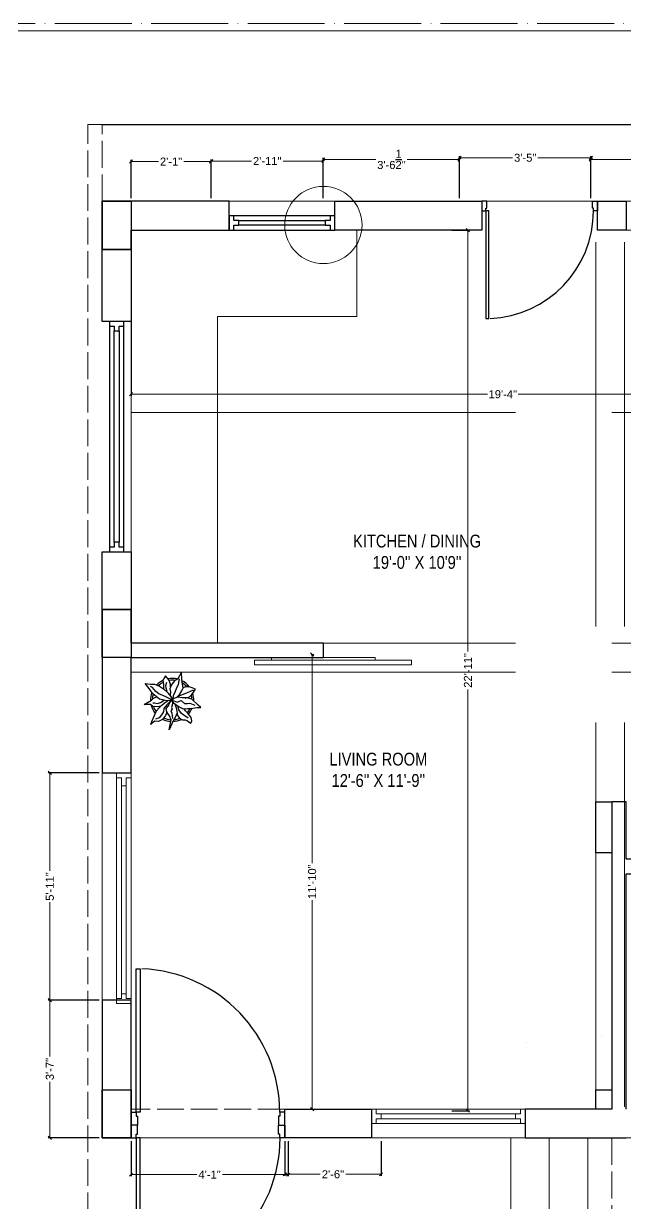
# Model space of a CAD drawing. Header units: millimetres. Extents: x 56222 to 3066687, y -650199 to -121287.
# Drawn here: x 140208.8 to 140396.5, y -175729.5 to -175361.1 of the extents above; entities that cross this region are included whole.
import ezdxf

# ---------------------------------------------------------------- set-up
doc = ezdxf.new("R2010")
doc.units = ezdxf.units.MM
doc.header["$MEASUREMENT"] = 0
doc.header["$PDMODE"] = 35
doc.linetypes.add('ACAD_ISO02W100', pattern=[15, 12, -3])
doc.linetypes.add('ACAD_ISO04W100', pattern=[30, 24, -3, 0, -3])
doc.layers.get('Defpoints').update_dxf_attribs({"color": 220})
doc.layers.add('AR DOOR', color=40, linetype='Continuous')
doc.layers.add('AR ELE-5', color=134, linetype='Continuous')
for name, color, linetype, lineweight in [('CENTERLINE ( COLUMN ) ~ DIM', 7, 'Continuous', 9), ('COLUMN', 1, 'Continuous', 30), ('dim05', 1, 'Continuous', 13), ('FIRST FLOOR ( TEXT )', 7, 'Continuous', 9), ('FUR', 250, 'Continuous', 0), ('GROUND FLOOR', 7, 'Continuous', 9), ('GROUND FLOOR  ( PLINE )', 251, 'Continuous', 30), ('GROUND FLOOR ( DW_RAIL )', 7, 'Continuous', 9), ('Labelling', 1, 'Continuous', 25), ('wall', 7, 'Continuous', 30), ('XX~SLAB ( BEAM )~ ( DIM )', 7, 'Continuous', 9)]:
    doc.layers.add(name, color=color, linetype=linetype, lineweight=lineweight)
doc.layers.add('XX~SLAB ( PLINE )', color=251, linetype='Continuous', plot=False)
doc.styles.add('Arial', font='arial.ttf')
doc.styles.add('KATHA', font='swissc.ttf')
doc.styles.get("Standard").update_dxf_attribs({"font": 'arial.ttf', "height": 6})
doc.dimstyles.new('ISO-25', dxfattribs={"dimtxt": 2.5, "dimasz": 1, "dimexe": 0.5, "dimexo": 1, "dimtad": 0, "dimdec": 1, "dimlunit": 4, "dimtxsty": 'Standard', "dimblk": 'OBLIQUE', "dimcen": 2.5, "dimclrd": 1, "dimclre": 1, "dimclrt": 5, "dimadec": 0, "dimazin": 0, "dimtfac": 1, "dimtdec": 1, "dimtmove": 0, "dimatfit": 3, "dimfxl": 1, "dimlwd": -1, "dimarcsym": 0})

# ---------------------------------------------------------------- blocks, each defined once
blk = doc.blocks.new('*U353')
for points in [[(-40, 0), (0, 0), (0, 30), (10, 30), (10, 100), (-40, 100)], [(0, 0), (0, -1120), (30, -1120), (30, 0)], [(1160, 0), (1120, 0), (1120, 30), (1110, 30), (1110, 100), (1160, 100)]]:
    blk.add_lwpolyline(points, close=True)
at = {"layer": 'AR ELE-5', "linetype": 'ByBlock', "ltscale": 15}
blk.add_arc((-2, 1), 1122, 272.373, 359.9653, dxfattribs=at)
blk = doc.blocks.new('*U257')
for points in [[(0, 0), (0, 1120), (30, 1120), (30, 0)], [(-40, 0), (0, 0), (0, -30), (10, -30), (10, -100), (-40, -100)], [(1160, 0), (1120, 0), (1120, -30), (1110, -30), (1110, -100), (1160, -100)]]:
    blk.add_lwpolyline(points, close=True)
at = {"layer": 'AR ELE-5', "linetype": 'ByBlock', "ltscale": 15}
blk.add_arc((-1.6, -0.7), 1121.6, 0.03474, 87.62699, dxfattribs=at)
blk = doc.blocks.new('ARPLS010')
at = {"linetype": 'ByBlock'}
for p, q in [((0.121, 0.605), (-0.013, 0.459)), ((0.179, 0.666), (0.121, 0.605)), ((0.174, 0.573), (0.179, 0.666)), ((0.2, 0.432), (0.174, 0.573)), ((-0.295, 0.42), (-0.302, 0.309)), ((-0.302, 0.309), (-0.276, 0.258)), ((-0.278, 0.467), (-0.295, 0.42)), ((-0.248, 0.54), (-0.278, 0.467)), ((-0.182, 0.493), (-0.248, 0.54)), ((-0.222, 0.484), (-0.164, 0.347)), ((-0.125, 0.459), (-0.182, 0.493)), ((-0.164, 0.347), (-0.139, 0.295)), ((-0.139, 0.295), (-0.08, 0.131)), ((-0.072, 0.404), (-0.125, 0.459)), ((-0.038, 0.302), (-0.072, 0.404)), ((-0.044, 0.336), (-0.049, 0.232)), ((-0.013, 0.459), (-0.044, 0.336)), ((0.015, 0.209), (0.08, 0.288)), ((0.077, 0.412), (0.091, 0.447)), ((0.082, 0.358), (0.077, 0.412)), ((0.08, 0.288), (0.082, 0.358)), ((0.091, 0.447), (0.125, 0.522)), ((0.203, 0.352), (0.2, 0.432)), ((0.204, 0.254), (0.203, 0.352)), ((0.252, 0.313), (0.216, 0.287)), ((0.33, 0.38), (0.252, 0.313)), ((0.409, 0.44), (0.33, 0.38)), ((0.425, 0.373), (0.356, 0.269)), ((0.484, 0.459), (0.409, 0.44)), ((0.459, 0.303), (0.485, 0.354)), ((0.459, 0.236), (0.459, 0.303)), ((0.542, 0.434), (0.484, 0.459)), ((0.485, 0.354), (0.533, 0.42)), ((0.533, 0.42), (0.542, 0.434)), ((-0.469, 0.226), (-0.643, 0.216)), ((-0.643, 0.216), (-0.485, 0.134)), ((-0.359, 0.148), (-0.49, 0.172)), ((-0.485, 0.134), (-0.433, 0.051)), ((-0.362, 0.24), (-0.469, 0.226)), ((-0.433, 0.051), (-0.349, -0.011)), ((-0.278, 0.254), (-0.362, 0.24)), ((-0.287, 0.106), (-0.359, 0.148)), ((-0.18, 0.073), (-0.287, 0.106)), ((-0.21, 0.227), (-0.278, 0.254)), ((-0.132, 0.18), (-0.21, 0.227)), ((-0.111, 0.036), (-0.18, 0.073)), ((-0.063, 0.111), (-0.132, 0.18)), ((-0.013, 0.022), (-0.111, 0.036)), ((-0.084, -0.034), (0.007, 0.018)), ((0.003, 0.011), (-0.076, -0.16)), ((-0.049, 0.232), (-0.065, 0.135)), ((-0.065, 0.135), (-0.024, 0.018)), ((-0.024, 0.018), (0.009, 0.005)), ((0.006, -0.002), (0.068, 0.032)), ((0.007, 0.018), (0.02, -0.121)), ((0.009, 0.005), (0.056, 0.114)), ((0.056, 0.114), (0.015, 0.209)), ((0.017, -0.002), (0.091, 0.009)), ((0.068, 0.032), (0.16, 0.165)), ((0.088, 0.065), (0.187, 0.091)), ((0.091, 0.009), (0.173, -0.011)), ((0.227, 0.157), (0.132, 0.131)), ((0.16, 0.165), (0.204, 0.254)), ((0.173, -0.011), (0.212, 0.004)), ((0.187, 0.091), (0.297, 0.116)), ((0.212, 0.004), (0.252, -0.03)), ((0.318, 0.213), (0.227, 0.157)), ((0.297, 0.116), (0.408, 0.071)), ((0.309, 0.109), (0.368, 0.128)), ((0.309, -0.01), (0.43, 0.006)), ((0.356, 0.269), (0.318, 0.213)), ((0.368, 0.128), (0.432, 0.176)), ((0.408, 0.071), (0.482, 0.024)), ((0.432, 0.176), (0.459, 0.236)), ((0.482, 0.024), (0.689, -0.072)), ((-0.464, -0.073), (-0.558, -0.152)), ((-0.558, -0.152), (-0.517, -0.172)), ((-0.517, -0.172), (-0.447, -0.216)), ((-0.366, -0.036), (-0.464, -0.073)), ((-0.447, -0.216), (-0.363, -0.202)), ((-0.336, -0.142), (-0.413, -0.121)), ((-0.306, -0.033), (-0.366, -0.036)), ((-0.363, -0.202), (-0.263, -0.2)), ((-0.349, -0.011), (-0.256, -0.05)), ((-0.269, -0.135), (-0.336, -0.142)), ((-0.318, -0.29), (-0.259, -0.2)), ((-0.193, -0.113), (-0.269, -0.135)), ((-0.259, -0.2), (-0.168, -0.1)), ((-0.256, -0.05), (-0.185, -0.038)), ((-0.185, -0.038), (-0.114, -0.046)), ((-0.168, -0.1), (-0.084, -0.034)), ((-0.076, -0.16), (-0.138, -0.304)), ((-0.114, -0.046), (-0.093, -0.036)), ((0.02, -0.121), (-0.017, -0.291)), ((0.059, -0.27), (0.005, -0.185)), ((0.01, -0.014), (0.017, -0.002)), ((0.078, -0.064), (0.01, -0.014)), ((0.016, -0.023), (0.116, -0.122)), ((0.07, -0.179), (0.018, -0.1)), ((0.08, -0.342), (0.059, -0.27)), ((0.121, -0.239), (0.07, -0.179)), ((0.138, -0.083), (0.078, -0.064)), ((0.116, -0.122), (0.201, -0.195)), ((0.184, -0.299), (0.121, -0.239)), ((0.197, -0.135), (0.138, -0.083)), ((0.141, -0.261), (0.16, -0.336)), ((0.283, -0.123), (0.197, -0.135)), ((0.201, -0.195), (0.272, -0.198)), ((0.252, -0.03), (0.309, -0.01)), ((0.272, -0.198), (0.311, -0.225)), ((0.277, -0.114), (0.357, -0.156)), ((0.37, -0.064), (0.283, -0.123)), ((0.311, -0.225), (0.415, -0.304)), ((0.357, -0.156), (0.455, -0.226)), ((0.462, -0.021), (0.37, -0.064)), ((0.455, -0.226), (0.503, -0.317)), ((0.689, -0.072), (0.462, -0.021)), ((-0.382, -0.625), (-0.368, -0.496)), ((-0.269, -0.533), (-0.382, -0.625)), ((-0.368, -0.496), (-0.363, -0.408)), ((-0.363, -0.408), (-0.318, -0.29)), ((-0.287, -0.45), (-0.314, -0.498)), ((-0.199, -0.38), (-0.287, -0.45)), ((-0.141, -0.446), (-0.269, -0.533)), ((-0.138, -0.304), (-0.199, -0.38)), ((-0.017, -0.291), (-0.141, -0.446)), ((-0.042, -0.432), (-0.071, -0.352)), ((0.002, -0.48), (-0.042, -0.432)), ((0.104, -0.646), (0.002, -0.48)), ((0.064, -0.446), (0.066, -0.407)), ((0.066, -0.407), (0.08, -0.342)), ((0.106, -0.5), (0.104, -0.646)), ((0.15, -0.445), (0.106, -0.5)), ((0.16, -0.336), (0.15, -0.445)), ((0.252, -0.362), (0.184, -0.299)), ((0.376, -0.416), (0.252, -0.362)), ((0.502, -0.472), (0.376, -0.416)), ((0.415, -0.304), (0.447, -0.388)), ((0.503, -0.317), (0.494, -0.398)), ((0.494, -0.398), (0.528, -0.452)), ((0.567, -0.494), (0.502, -0.472)), ((0.528, -0.452), (0.567, -0.494))]:
    blk.add_line(p, q, dxfattribs=at)
for radius, start, end in [(0.5, 126.2799, 152.7042), (0.458, 130.7647, 148.9789), (0.5, 87.2367, 107.9154), (0.458, 91.6596, 104.0784), (0.5, 49.0791, 67.0324), (0.458, 49.8461, 63.9764), (0.5, 164.9216, 191.0302), (0.458, 169.9629, 188.6517), (0.458, 5.0517, 21.9108), (0.5, 1.3782, 25.7565), (0.5, 205.1623, 226.3204), (0.458, 207.232, 224.0819), (0.458, 334.5625, 357.1532), (0.5, 333.6991, 357.5577), (0.5, 249.553, 272.4234), (0.458, 252.8522, 267.711), (0.5, 283.5324, 308.8712), (0.458, 289.266, 306.1107)]:
    blk.add_arc((0, 0), radius, start, end, dxfattribs=at)
blk = doc.blocks.new('_Oblique')
at = {"layer": 'wall', "color": 0, "lineweight": -2}
blk.add_line((-0.5, -0.5), (0.5, 0.5), dxfattribs=at)
blk = doc.blocks.new('*D627')
at = {"layer": 'Defpoints', "color": 0, "lineweight": 0, "transparency": 16777216}
for p in [(140267.29, -175404.16), (140242.29, -175416.58), (140267.29, -175416.58)]:
    blk.add_point(p, dxfattribs=at)
at = {"layer": 'dim05', "color": 1, "linetype": 'Continuous', "lineweight": -2, "transparency": 16777216}
for p, q in [((140242.29, -175415.58), (140242.29, -175403.66)), ((140267.29, -175415.58), (140267.29, -175403.66))]:
    blk.add_line(p, q, dxfattribs=at)
at = {"layer": 'dim05', "color": 1, "linetype": 'Continuous', "transparency": 16777216}
for p, q in [((140242.29, -175404.16), (140250.83, -175404.16)), ((140267.29, -175404.16), (140258.76, -175404.16))]:
    blk.add_line(p, q, dxfattribs=at)
at = {"layer": 'dim05', "color": 1, "transparency": 16777216, "rotation": 180}
blk.add_blockref('_Oblique', (140242.29, -175404.16), dxfattribs=at)
at = {"layer": 'dim05', "color": 1, "transparency": 16777216}
blk.add_blockref('_Oblique', (140267.29, -175404.16), dxfattribs=at)
at = {"layer": 'dim05', "color": 5, "lineweight": 25, "transparency": 16777216, "insert": (140254.79, -175404.16), "char_height": 2.5, "attachment_point": 5, "style": 'Arial'}
blk.add_mtext('2\'-1"', dxfattribs=at)
blk = doc.blocks.new('*D628')
at = {"layer": 'Defpoints', "color": 0, "lineweight": 0, "transparency": 16777216}
for p in [(140302.29, -175403.99), (140267.29, -175416.58), (140302.29, -175416.58)]:
    blk.add_point(p, dxfattribs=at)
at = {"layer": 'dim05', "color": 1, "linetype": 'Continuous', "lineweight": -2, "transparency": 16777216}
for p, q in [((140267.29, -175415.58), (140267.29, -175403.49)), ((140302.29, -175415.58), (140302.29, -175403.49))]:
    blk.add_line(p, q, dxfattribs=at)
at = {"layer": 'dim05', "color": 1, "linetype": 'Continuous', "transparency": 16777216}
for p, q in [((140267.29, -175403.99), (140279.85, -175403.99)), ((140302.29, -175403.99), (140289.73, -175403.99))]:
    blk.add_line(p, q, dxfattribs=at)
at = {"layer": 'dim05', "color": 1, "transparency": 16777216, "rotation": 180}
blk.add_blockref('_Oblique', (140267.29, -175403.99), dxfattribs=at)
at = {"layer": 'dim05', "color": 1, "transparency": 16777216}
blk.add_blockref('_Oblique', (140302.29, -175403.99), dxfattribs=at)
at = {"layer": 'dim05', "color": 5, "lineweight": 25, "transparency": 16777216, "insert": (140284.79, -175403.99), "char_height": 2.5, "attachment_point": 5, "style": 'Arial'}
blk.add_mtext('2\'-11"', dxfattribs=at)
blk = doc.blocks.new('*D629')
at = {"layer": 'Defpoints', "color": 0, "lineweight": 0, "transparency": 16777216}
for p in [(140344.79, -175403.49), (140302.29, -175416.58), (140344.79, -175416.58)]:
    blk.add_point(p, dxfattribs=at)
at = {"layer": 'dim05', "color": 1, "linetype": 'Continuous', "lineweight": -2, "transparency": 16777216}
for p, q in [((140302.29, -175415.58), (140302.29, -175402.99)), ((140344.79, -175415.58), (140344.79, -175402.99))]:
    blk.add_line(p, q, dxfattribs=at)
at = {"layer": 'dim05', "color": 1, "linetype": 'Continuous', "transparency": 16777216}
for p, q in [((140302.29, -175403.49), (140318.69, -175403.49)), ((140344.79, -175403.49), (140328.4, -175403.49))]:
    blk.add_line(p, q, dxfattribs=at)
at = {"layer": 'dim05', "color": 1, "transparency": 16777216, "rotation": 180}
blk.add_blockref('_Oblique', (140302.29, -175403.49), dxfattribs=at)
at = {"layer": 'dim05', "color": 1, "transparency": 16777216}
blk.add_blockref('_Oblique', (140344.79, -175403.49), dxfattribs=at)
at = {"layer": 'dim05', "color": 5, "lineweight": 25, "transparency": 16777216, "insert": (140323.54, -175403.49), "char_height": 2.5, "attachment_point": 5, "style": 'Arial'}
blk.add_mtext('3\'-6{\\H1x;\\S1/2;}"', dxfattribs=at)
blk = doc.blocks.new('*D630')
at = {"layer": 'Defpoints', "color": 0, "lineweight": 0, "transparency": 16777216}
for p in [(140385.79, -175402.99), (140344.79, -175416.58), (140385.79, -175416.58)]:
    blk.add_point(p, dxfattribs=at)
at = {"layer": 'dim05', "color": 1, "linetype": 'Continuous', "lineweight": -2, "transparency": 16777216}
for p, q in [((140344.79, -175415.58), (140344.79, -175402.49)), ((140385.79, -175415.58), (140385.79, -175402.49))]:
    blk.add_line(p, q, dxfattribs=at)
at = {"layer": 'dim05', "color": 1, "linetype": 'Continuous', "transparency": 16777216}
for p, q in [((140344.79, -175402.99), (140361.35, -175402.99)), ((140385.79, -175402.99), (140369.24, -175402.99))]:
    blk.add_line(p, q, dxfattribs=at)
at = {"layer": 'dim05', "color": 1, "transparency": 16777216, "rotation": 180}
blk.add_blockref('_Oblique', (140344.79, -175402.99), dxfattribs=at)
at = {"layer": 'dim05', "color": 1, "transparency": 16777216}
blk.add_blockref('_Oblique', (140385.79, -175402.99), dxfattribs=at)
at = {"layer": 'dim05', "color": 5, "lineweight": 25, "transparency": 16777216, "insert": (140365.29, -175402.99), "char_height": 2.5, "attachment_point": 5, "style": 'Arial'}
blk.add_mtext('3\'-5"', dxfattribs=at)
blk = doc.blocks.new('*D631')
at = {"layer": 'Defpoints', "color": 0, "lineweight": 0, "transparency": 16777216}
for p in [(140473.79, -175403.49), (140385.79, -175416.58), (140473.79, -175416.58)]:
    blk.add_point(p, dxfattribs=at)
at = {"layer": 'dim05', "color": 1, "linetype": 'Continuous', "lineweight": -2, "transparency": 16777216}
for p, q in [((140385.79, -175415.58), (140385.79, -175402.99)), ((140473.79, -175415.58), (140473.79, -175402.99))]:
    blk.add_line(p, q, dxfattribs=at)
at = {"layer": 'dim05', "color": 1, "linetype": 'Continuous', "transparency": 16777216}
for p, q in [((140385.79, -175403.49), (140425.86, -175403.49)), ((140473.79, -175403.49), (140433.73, -175403.49))]:
    blk.add_line(p, q, dxfattribs=at)
at = {"layer": 'dim05', "color": 1, "transparency": 16777216, "rotation": 180}
blk.add_blockref('_Oblique', (140385.79, -175403.49), dxfattribs=at)
at = {"layer": 'dim05', "color": 1, "transparency": 16777216}
blk.add_blockref('_Oblique', (140473.79, -175403.49), dxfattribs=at)
at = {"layer": 'dim05', "color": 5, "lineweight": 25, "transparency": 16777216, "insert": (140429.79, -175403.49), "char_height": 2.5, "attachment_point": 5, "style": 'Arial'}
blk.add_mtext('7\'-4"', dxfattribs=at)
blk = doc.blocks.new('*D632')
at = {"layer": 'Defpoints', "color": 0, "lineweight": 0, "transparency": 16777216}
for p in [(140242.29, -175448), (140474.29, -175448), (140474.29, -175476.83)]:
    blk.add_point(p, dxfattribs=at)
at = {"layer": 'dim05', "color": 1, "linetype": 'Continuous', "lineweight": -2, "transparency": 16777216}
for p, q in [((140242.29, -175449), (140242.29, -175477.33)), ((140474.29, -175449), (140474.29, -175477.33))]:
    blk.add_line(p, q, dxfattribs=at)
at = {"layer": 'dim05', "color": 1, "linetype": 'Continuous', "transparency": 16777216}
for p, q in [((140242.29, -175476.83), (140353.49, -175476.83)), ((140474.29, -175476.83), (140363.1, -175476.83))]:
    blk.add_line(p, q, dxfattribs=at)
at = {"layer": 'dim05', "color": 1, "transparency": 16777216, "rotation": 180}
blk.add_blockref('_Oblique', (140242.29, -175476.83), dxfattribs=at)
at = {"layer": 'dim05', "color": 1, "transparency": 16777216}
blk.add_blockref('_Oblique', (140474.29, -175476.83), dxfattribs=at)
at = {"layer": 'dim05', "color": 5, "lineweight": 25, "transparency": 16777216, "insert": (140358.29, -175476.83), "char_height": 2.5, "attachment_point": 5, "style": 'Arial'}
blk.add_mtext('19\'-4"', dxfattribs=at)
blk = doc.blocks.new('*D633')
at = {"layer": 'Defpoints', "color": 0, "lineweight": 0, "transparency": 16777216}
for p in [(140341.38, -175425.58), (140341.38, -175700.58), (140347.4, -175700.58)]:
    blk.add_point(p, dxfattribs=at)
at = {"layer": 'dim05', "color": 1, "linetype": 'Continuous', "lineweight": -2, "transparency": 16777216}
for p, q in [((140342.38, -175425.58), (140347.9, -175425.58)), ((140342.38, -175700.58), (140347.9, -175700.58))]:
    blk.add_line(p, q, dxfattribs=at)
at = {"layer": 'dim05', "color": 1, "linetype": 'Continuous', "transparency": 16777216}
for p, q in [((140347.4, -175425.58), (140347.4, -175557.16)), ((140347.4, -175700.58), (140347.4, -175568.99))]:
    blk.add_line(p, q, dxfattribs=at)
at = {"layer": 'dim05', "color": 1, "transparency": 16777216}
for p, rotation in [((140347.4, -175425.58), 90), ((140347.4, -175700.58), 270)]:
    blk.add_blockref('_Oblique', p, dxfattribs=dict(at, rotation=rotation))
at = {"layer": 'dim05', "color": 5, "lineweight": 25, "transparency": 16777216, "insert": (140347.4, -175563.08), "char_height": 2.5, "attachment_point": 5, "rotation": 90, "style": 'Arial'}
blk.add_mtext('22\'-11"', dxfattribs=at)
blk = doc.blocks.new('*D646')
at = {"layer": 'Defpoints', "color": 0, "lineweight": 0, "transparency": 16777216}
for p in [(140242.29, -175709.08), (140291.29, -175709.08), (140291.29, -175720.55)]:
    blk.add_point(p, dxfattribs=at)
at = {"layer": 'dim05', "color": 1, "linetype": 'Continuous', "lineweight": -2, "transparency": 16777216}
for p, q in [((140242.29, -175710.08), (140242.29, -175721.05)), ((140291.29, -175710.08), (140291.29, -175721.05))]:
    blk.add_line(p, q, dxfattribs=at)
at = {"layer": 'dim05', "color": 1, "linetype": 'Continuous', "transparency": 16777216}
for p, q in [((140242.29, -175720.55), (140262.8, -175720.55)), ((140291.29, -175720.55), (140270.79, -175720.55))]:
    blk.add_line(p, q, dxfattribs=at)
at = {"layer": 'dim05', "color": 1, "transparency": 16777216, "rotation": 180}
blk.add_blockref('_Oblique', (140242.29, -175720.55), dxfattribs=at)
at = {"layer": 'dim05', "color": 1, "transparency": 16777216}
blk.add_blockref('_Oblique', (140291.29, -175720.55), dxfattribs=at)
at = {"layer": 'dim05', "color": 5, "lineweight": 25, "transparency": 16777216, "insert": (140266.79, -175720.55), "char_height": 2.5, "attachment_point": 5, "style": 'Arial'}
blk.add_mtext('4\'-1"', dxfattribs=at)
blk = doc.blocks.new('*D665')
at = {"layer": 'Defpoints', "color": 0, "lineweight": 0, "transparency": 16777216}
for p in [(140290.29, -175709.08), (140320.29, -175709.08), (140320.29, -175720.45)]:
    blk.add_point(p, dxfattribs=at)
at = {"layer": 'dim05', "color": 1, "linetype": 'Continuous', "lineweight": -2, "transparency": 16777216}
for p, q in [((140290.29, -175710.08), (140290.29, -175720.95)), ((140320.29, -175710.08), (140320.29, -175720.95))]:
    blk.add_line(p, q, dxfattribs=at)
at = {"layer": 'dim05', "color": 1, "linetype": 'Continuous', "transparency": 16777216}
for p, q in [((140290.29, -175720.45), (140301.33, -175720.45)), ((140320.29, -175720.45), (140309.26, -175720.45))]:
    blk.add_line(p, q, dxfattribs=at)
at = {"layer": 'dim05', "color": 1, "transparency": 16777216, "rotation": 180}
blk.add_blockref('_Oblique', (140290.29, -175720.45), dxfattribs=at)
at = {"layer": 'dim05', "color": 1, "transparency": 16777216}
blk.add_blockref('_Oblique', (140320.29, -175720.45), dxfattribs=at)
at = {"layer": 'dim05', "color": 5, "lineweight": 25, "transparency": 16777216, "insert": (140305.29, -175720.45), "char_height": 2.5, "attachment_point": 5, "style": 'Arial'}
blk.add_mtext('2\'-6"', dxfattribs=at)
blk = doc.blocks.new('*D666')
at = {"layer": 'Defpoints', "color": 0, "lineweight": 0, "transparency": 16777216}
for p in [(140216.96, -175666.08), (140233.29, -175666.08), (140233.29, -175709.08)]:
    blk.add_point(p, dxfattribs=at)
at = {"layer": 'dim05', "color": 1, "linetype": 'Continuous', "lineweight": -2, "transparency": 16777216}
for p, q in [((140232.29, -175666.08), (140216.46, -175666.08)), ((140232.29, -175709.08), (140216.46, -175709.08))]:
    blk.add_line(p, q, dxfattribs=at)
at = {"layer": 'dim05', "color": 1, "linetype": 'Continuous', "transparency": 16777216}
for p, q in [((140216.96, -175666.08), (140216.96, -175683.63)), ((140216.96, -175709.08), (140216.96, -175691.52))]:
    blk.add_line(p, q, dxfattribs=at)
at = {"layer": 'dim05', "color": 1, "transparency": 16777216}
for p, rotation in [((140216.96, -175666.08), 90), ((140216.96, -175709.08), 270)]:
    blk.add_blockref('_Oblique', p, dxfattribs=dict(at, rotation=rotation))
at = {"layer": 'dim05', "color": 5, "lineweight": 25, "transparency": 16777216, "insert": (140216.96, -175687.58), "char_height": 2.5, "attachment_point": 5, "rotation": 90, "style": 'Arial'}
blk.add_mtext('3\'-7"', dxfattribs=at)
blk = doc.blocks.new('*D667')
at = {"layer": 'Defpoints', "color": 0, "lineweight": 0, "transparency": 16777216}
for p in [(140216.96, -175595.08), (140233.29, -175595.08), (140233.29, -175666.08)]:
    blk.add_point(p, dxfattribs=at)
at = {"layer": 'dim05', "color": 1, "linetype": 'Continuous', "lineweight": -2, "transparency": 16777216}
for p, q in [((140232.29, -175595.08), (140216.46, -175595.08)), ((140232.29, -175666.08), (140216.46, -175666.08))]:
    blk.add_line(p, q, dxfattribs=at)
at = {"layer": 'dim05', "color": 1, "linetype": 'Continuous', "transparency": 16777216}
for p, q in [((140216.96, -175595.08), (140216.96, -175625.66)), ((140216.96, -175666.08), (140216.96, -175635.49))]:
    blk.add_line(p, q, dxfattribs=at)
at = {"layer": 'dim05', "color": 1, "transparency": 16777216}
for p, rotation in [((140216.96, -175595.08), 90), ((140216.96, -175666.08), 270)]:
    blk.add_blockref('_Oblique', p, dxfattribs=dict(at, rotation=rotation))
at = {"layer": 'dim05', "color": 5, "lineweight": 25, "transparency": 16777216, "insert": (140216.96, -175630.58), "char_height": 2.5, "attachment_point": 5, "rotation": 90, "style": 'Arial'}
blk.add_mtext('5\'-11"', dxfattribs=at)
blk = doc.blocks.new('*D668')
at = {"layer": 'Defpoints', "color": 0, "lineweight": 0, "transparency": 16777216}
for p in [(140297.47, -175558.08), (140298.81, -175558.08), (140297.47, -175700.08)]:
    blk.add_point(p, dxfattribs=at)
at = {"layer": 'dim05', "color": 1, "linetype": 'Continuous', "lineweight": -2, "transparency": 16777216}
for p, q in [((140298.47, -175558.08), (140299.31, -175558.08)), ((140298.47, -175700.08), (140299.31, -175700.08))]:
    blk.add_line(p, q, dxfattribs=at)
at = {"layer": 'dim05', "color": 1, "linetype": 'Continuous', "transparency": 16777216}
for p, q in [((140298.81, -175558.08), (140298.81, -175623.3)), ((140298.81, -175700.08), (140298.81, -175634.85))]:
    blk.add_line(p, q, dxfattribs=at)
at = {"layer": 'dim05', "color": 1, "transparency": 16777216}
for p, rotation in [((140298.81, -175558.08), 90), ((140298.81, -175700.08), 270)]:
    blk.add_blockref('_Oblique', p, dxfattribs=dict(at, rotation=rotation))
at = {"layer": 'dim05', "color": 5, "lineweight": 25, "transparency": 16777216, "insert": (140298.81, -175629.08), "char_height": 2.5, "attachment_point": 5, "rotation": 90, "style": 'Arial'}
blk.add_mtext('11\'-10"', dxfattribs=at)

msp = doc.modelspace()

# ---------------------------------------------------------------- linework, layer by layer
at = {"lineweight": 9}
for points in [[(140318.5126, -175559.8412), (140318.5126, -175559.0752), (140286.0757, -175559.0752), (140286.0757, -175559.8412)], [(140329.7941, -175561.2879), (140329.7941, -175559.8412), (140280.7941, -175559.8412), (140280.7941, -175561.2879)]]:
    msp.add_lwpolyline(points, close=True, dxfattribs=at)
at = {"layer": 'CENTERLINE ( COLUMN ) ~ DIM'}
for p, q in [((140233.2941, -175431.5752), (140242.2941, -175431.5752)), ((140233.2941, -175454.0752), (140242.2941, -175454.0752)), ((140233.2941, -175526.0752), (140242.2941, -175526.0752))]:
    msp.add_line(p, q, dxfattribs=at)
at = {"layer": 'COLUMN'}
for points in [[(140233.2941, -175416.5752), (140242.2941, -175416.5752), (140242.2941, -175431.5752), (140233.2941, -175431.5752)], [(140387.7941, -175416.5752), (140396.7941, -175416.5752), (140396.7941, -175425.5752), (140387.7941, -175425.5752)], [(140233.2941, -175544.0752), (140242.2941, -175544.0752), (140242.2941, -175559.0752), (140233.2941, -175559.0752)], [(140233.2941, -175694.0752), (140242.2941, -175694.0752), (140242.2941, -175709.0752), (140233.2941, -175709.0752)]]:
    msp.add_lwpolyline(points, close=True, dxfattribs=at)
at = {"layer": 'dim05', "color": 27, "lineweight": 25, "true_color": 0x7d5120}
msp.add_lwpolyline([(140233.2941, -175392.5752), (140629.2941, -175392.5752)], dxfattribs=at)
at = {"layer": 'FUR'}
for p, q in [((140389.1629, -175677.3866), (140389.1629, -175677.3866)), ((140365.5734, -175679.3865), (140365.5734, -175679.3865))]:
    msp.add_line(p, q, dxfattribs=at)
at = {"layer": 'GROUND FLOOR'}
for p, q in [((140138.0441, -175363.3252), (140633.7941, -175363.3252)), ((140633.7941, -175416.5752), (140233.2941, -175416.5752)), ((140351.7941, -175416.5752), (140351.7941, -175425.5752)), ((140387.7941, -175416.5752), (140387.7941, -175425.5752)), ((140242.2941, -175425.5752), (140242.2941, -175545.5752)), ((140351.7941, -175425.5752), (140242.2941, -175425.5752)), ((140470.2941, -175425.5752), (140387.7941, -175425.5752)), ((140242.2941, -175454.0752), (140233.2941, -175454.0752)), ((140242.2941, -175526.0752), (140233.2941, -175526.0752)), ((140302.2941, -175554.5752), (140242.2941, -175554.5752)), ((140302.2941, -175554.5752), (140302.2941, -175559.0752)), ((140242.2941, -175559.0752), (140242.2941, -175709.0752)), ((140302.2941, -175559.0752), (140242.2941, -175559.0752)), ((140233.2941, -175595.0752), (140233.2941, -175666.0752)), ((140242.2941, -175595.0752), (140233.2941, -175595.0752)), ((140242.2941, -175666.0752), (140233.2941, -175666.0752)), ((140392.2941, -175700.0752), (140290.2941, -175700.0752)), ((140290.2941, -175700.0752), (140290.2941, -175709.0752)), ((140633.7941, -175709.0752), (140233.2941, -175709.0752)), ((140360.7941, -175709.0752), (140360.7941, -175821.3252)), ((140372.7941, -175709.0752), (140372.7941, -175821.3252)), ((140384.7941, -175709.0752), (140384.7941, -175821.3252))]:
    msp.add_line(p, q, dxfattribs=at)
at = {"layer": 'GROUND FLOOR', "linetype": 'ACAD_ISO02W100', "ltscale": 0.7}
for p, q in [((140233.2941, -175416.5752), (140233.2941, -175392.5752)), ((140290.2941, -175700.0752), (140242.2941, -175700.0752))]:
    msp.add_line(p, q, dxfattribs=at)
at = {"layer": 'GROUND FLOOR', "color": 1, "linetype": 'ACAD_ISO04W100'}
msp.add_lwpolyline([(140633.7941, -175361.0752), (140135.7941, -175361.0752), (140135.7941, -175823.5752), (140633.7941, -175823.5752)], dxfattribs=at)
at = {"layer": 'GROUND FLOOR', "color": 1, "linetype": 'ACAD_ISO02W100', "ltscale": 0.7}
msp.add_lwpolyline([(140392.2941, -175709.0752), (140392.2941, -175745.0752), (140228.7941, -175745.0752), (140228.7941, -175392.5752), (140233.2941, -175392.5752)], dxfattribs=at)
at = {"layer": 'GROUND FLOOR  ( PLINE )'}
for points in [[(140272.8948, -175416.5752), (140233.2941, -175416.5752), (140233.2941, -175431.5752), (140242.2941, -175431.5752), (140242.2941, -175425.5752), (140272.8948, -175425.5752)], [(140305.8948, -175416.5752), (140351.7941, -175416.5752), (140351.7941, -175425.5752), (140305.8948, -175425.5752)], [(140242.2941, -175454.0752), (140233.2941, -175454.0752), (140233.2941, -175431.5752), (140242.2941, -175431.5752)], [(140242.2941, -175544.0752), (140233.2941, -175544.0752), (140233.2941, -175526.0752), (140242.2941, -175526.0752)], [(140242.2941, -175559.0752), (140302.2941, -175559.0752), (140302.2941, -175554.5752), (140242.2941, -175554.5752), (140242.2941, -175544.0752), (140233.2941, -175544.0752), (140233.2941, -175595.0752), (140242.2941, -175595.0752)], [(140242.2941, -175666.0752), (140233.2941, -175666.0752), (140233.2941, -175709.0752), (140242.2941, -175709.0752)], [(140290.2941, -175700.0752), (140317.2941, -175700.0752), (140317.2941, -175709.0752), (140290.2941, -175709.0752)]]:
    msp.add_lwpolyline(points, close=True, dxfattribs=at)
msp.add_lwpolyline([(140396.7941, -175700.0752), (140396.7941, -175626.5752), (140438.7941, -175626.5752), (140438.7941, -175604.0752), (140434.2941, -175604.0752), (140434.2941, -175622.0752), (140396.7941, -175622.0752), (140396.7941, -175604.0752), (140392.2941, -175604.0752), (140392.2941, -175700.0752), (140365.2941, -175700.0752), (140365.2941, -175709.0752), (140396.7941, -175709.0752)], dxfattribs=at)
at = {"layer": 'GROUND FLOOR ( DW_RAIL )'}
for points in [[(140242.2941, -175667.0752), (140242.2941, -175665.5752), (140240.7941, -175665.5752), (140240.7941, -175664.0752), (140239.2941, -175664.0752), (140239.2941, -175599.0752), (140240.7941, -175599.0752), (140240.7941, -175596.5752), (140242.2941, -175596.5752), (140242.2941, -175595.0752), (140237.7941, -175595.0752), (140237.7941, -175596.5752), (140239.2941, -175596.5752), (140239.2941, -175599.0752), (140240.7941, -175599.0752), (140240.7941, -175664.0752), (140239.2941, -175664.0752), (140239.2941, -175665.5752), (140237.7941, -175665.5752), (140237.7941, -175667.0752), (140242.2941, -175667.0752), (140242.2941, -175595.0752), (140237.7941, -175595.0752), (140237.7941, -175667.0752)], [(140317.2941, -175700.0752), (140365.2941, -175700.0752), (140365.2941, -175709.0752), (140317.2941, -175709.0752)], [(140365.2941, -175700.0752), (140363.7941, -175700.0752), (140363.7941, -175701.5752), (140362.2941, -175701.5752), (140362.2941, -175703.0752), (140320.2941, -175703.0752), (140320.2941, -175701.5752), (140318.7941, -175701.5752), (140318.7941, -175700.0752), (140317.2941, -175700.0752), (140317.2941, -175704.5752), (140318.7941, -175704.5752), (140318.7941, -175703.0752), (140320.2941, -175703.0752), (140320.2941, -175701.5752), (140362.2941, -175701.5752), (140362.2941, -175703.0752), (140363.7941, -175703.0752), (140363.7941, -175704.5752), (140365.2941, -175704.5752), (140365.2941, -175700.0752), (140317.2941, -175700.0752), (140317.2941, -175704.5752), (140365.2941, -175704.5752)]]:
    msp.add_lwpolyline(points, close=True, dxfattribs=at)
at = {"layer": 'Labelling', "color": 251, "linetype": 'ACAD_ISO02W100', "lineweight": 0, "ltscale": 10, "true_color": 0x636466}
for p, q in [((140387.2941, -175699.3246), (140387.2941, -175425.5752)), ((140396.2941, -175699.3246), (140396.2941, -175425.5752)), ((140242.2941, -175482.5752), (140470.2941, -175482.5752)), ((140242.2941, -175554.5752), (140534.7941, -175554.5752)), ((140242.2941, -175563.5752), (140534.7941, -175563.5752))]:
    msp.add_line(p, q, dxfattribs=at)
at = {"layer": 'Labelling', "lineweight": 30, "ltscale": 10}
for points in [[(140387.2941, -175604.0752), (140392.2941, -175604.0752), (140392.2941, -175620.0752), (140387.2941, -175620.0752)], [(140387.2941, -175694.0752), (140392.2941, -175694.0752), (140392.2941, -175700.0752), (140387.2941, -175700.0752)]]:
    msp.add_lwpolyline(points, close=True, dxfattribs=at)
at = {"layer": 'Labelling', "lineweight": 0, "ltscale": 10}
msp.add_circle((140302.2941, -175423.9805), 12.0632, dxfattribs=at)
at = {"layer": 'XX~SLAB ( BEAM )~ ( DIM )'}
for p, q in [((140312.7941, -175452.5752), (140312.7941, -175425.5752)), ((140269.2941, -175554.5752), (140269.2941, -175452.5752)), ((140269.2941, -175452.5752), (140312.7941, -175452.5752))]:
    msp.add_line(p, q, dxfattribs=at)
at = {"layer": 'XX~SLAB ( PLINE )'}
for points in [[(140272.8948, -175425.5752), (140274.3948, -175425.5752), (140274.3948, -175424.0752), (140275.8948, -175424.0752), (140275.8948, -175422.5752), (140302.8948, -175422.5752), (140302.8948, -175424.0752), (140304.3948, -175424.0752), (140304.3948, -175425.5752), (140305.8948, -175425.5752), (140305.8948, -175421.0752), (140304.3948, -175421.0752), (140304.3948, -175422.5752), (140302.8948, -175422.5752), (140302.8948, -175424.0752), (140275.8948, -175424.0752), (140275.8948, -175422.5752), (140274.3948, -175422.5752), (140274.3948, -175421.0752), (140272.8948, -175421.0752), (140272.8948, -175425.5752), (140305.8948, -175425.5752), (140305.8948, -175421.0752), (140272.8948, -175421.0752)], [(140240.0441, -175526.0752), (140240.0441, -175524.5752), (140238.5441, -175524.5752), (140238.5441, -175523.0752), (140237.0441, -175523.0752), (140237.0441, -175457.0752), (140238.5441, -175457.0752), (140238.5441, -175455.5752), (140240.0441, -175455.5752), (140240.0441, -175454.0752), (140235.5441, -175454.0752), (140235.5441, -175455.5752), (140237.0441, -175455.5752), (140237.0441, -175457.0752), (140238.5441, -175457.0752), (140238.5441, -175523.0752), (140237.0441, -175523.0752), (140237.0441, -175524.5752), (140235.5441, -175524.5752), (140235.5441, -175526.0752), (140240.0441, -175526.0752), (140240.0441, -175454.0752), (140235.5441, -175454.0752), (140235.5441, -175526.0752)]]:
    msp.add_lwpolyline(points, close=True, dxfattribs=at)

# ---------------------------------------------------------------- block references
at = {"xscale": 13.47973786482115, "yscale": 13.47973786482115, "zscale": 13.47973786482115, "rotation": 270.106449045987}
msp.add_blockref('ARPLS010', (140255.1036, -175572.295), dxfattribs=at)
at = {"layer": 'AR DOOR', "linetype": 'ByBlock', "lineweight": -2, "extrusion": (0, 0, -1)}
for name, p, xscale, yscale, zscale in [('*U353', (-140352.9941, -175419.5752), -0.02999999999997555, 0.02999999999997555, -0.02999999999997555), ('*U257', (-140243.8941, -175701.0752), -0.04000000000002399, 0.04000000000002399, -0.04000000000002399)]:
    msp.add_blockref(name, p, dxfattribs=dict(at, xscale=xscale, yscale=yscale, zscale=zscale))
at = {"layer": 'AR DOOR', "linetype": 'ByBlock', "lineweight": -2, "extrusion": (0, 0, -1), "xscale": 0.04000000000002399, "yscale": 0.04000000000002399, "zscale": -0.04000000000002399, "rotation": 180}
msp.add_blockref('*U257', (-140243.8941, -175709.0752), dxfattribs=at)

# ---------------------------------------------------------------- texts
at = {"layer": 'FIRST FLOOR ( TEXT )', "char_height": 4, "attachment_point": 5, "style": 'KATHA'}
for s, insert in [("KITCHEN / DINING\\P19'-0'' X 10'9''", (140331.5427, -175526.0486)), ("LIVING ROOM\\P12'-6'' X 11'-9''", (140319.4634, -175594.1454))]:
    msp.add_mtext(s, dxfattribs=dict(at, insert=insert))

# ---------------------------------------------------------------- dimensions: what is measured, and where the dimension line sits
at = {"layer": 'dim05', "color": 27, "lineweight": 25, "true_color": 0x7d5120}
for base, p1, p2, picture, middle in [((140344.7941, -175403.4905), (140302.2941, -175416.5752), (140344.7941, -175416.5752), '*D629', (140323.5441, -175403.4905)), ((140267.2941, -175404.1602), (140242.2941, -175416.5752), (140267.2941, -175416.5752), '*D627', (140254.7941, -175404.1602)), ((140302.2941, -175403.9905), (140267.2941, -175416.5752), (140302.2941, -175416.5752), '*D628', (140284.7941, -175403.9905)), ((140385.7941, -175402.9905), (140344.7941, -175416.5752), (140385.7941, -175416.5752), '*D630', (140365.2941, -175402.9905)), ((140473.7941, -175403.4905), (140385.7941, -175416.5752), (140473.7941, -175416.5752), '*D631', (140429.7941, -175403.4905)), ((140474.2941, -175476.8335), (140242.2941, -175447.9952), (140474.2941, -175447.9952), '*D632', (140358.2941, -175476.8335)), ((140291.2941, -175720.549), (140242.2941, -175709.0752), (140291.2941, -175709.0752), '*D646', (140266.7941, -175720.549)), ((140320.2941, -175720.4529), (140290.2941, -175709.0752), (140320.2941, -175709.0752), '*D665', (140305.2941, -175720.4529))]:
    dim = msp.add_linear_dim(base=base, p1=p1, p2=p2, dimstyle='ISO-25', override={"dimtxsty": 'Arial'}, dxfattribs=at)
    dim.commit()
    dim.dimension.update_dxf_attribs({"geometry": picture, "text_midpoint": middle})
for base, p1, p2, picture, middle in [((140347.399, -175700.5752), (140341.3795, -175425.5752), (140341.3795, -175700.5752), '*D633', (140347.399, -175563.0752)), ((140298.8105, -175558.0752), (140297.4733, -175700.0752), (140297.4733, -175558.0752), '*D668', (140298.8105, -175629.0752)), ((140216.9575, -175595.0752), (140233.2941, -175666.0752), (140233.2941, -175595.0752), '*D667', (140216.9575, -175630.5752)), ((140216.9575, -175666.0752), (140233.2941, -175709.0752), (140233.2941, -175666.0752), '*D666', (140216.9575, -175687.5752))]:
    dim = msp.add_linear_dim(base=base, p1=p1, p2=p2, angle=90, dimstyle='ISO-25', override={"dimtxsty": 'Arial'}, dxfattribs=at)
    dim.commit()
    dim.dimension.update_dxf_attribs({"geometry": picture, "text_midpoint": middle})

doc.saveas('drawing.dxf')
